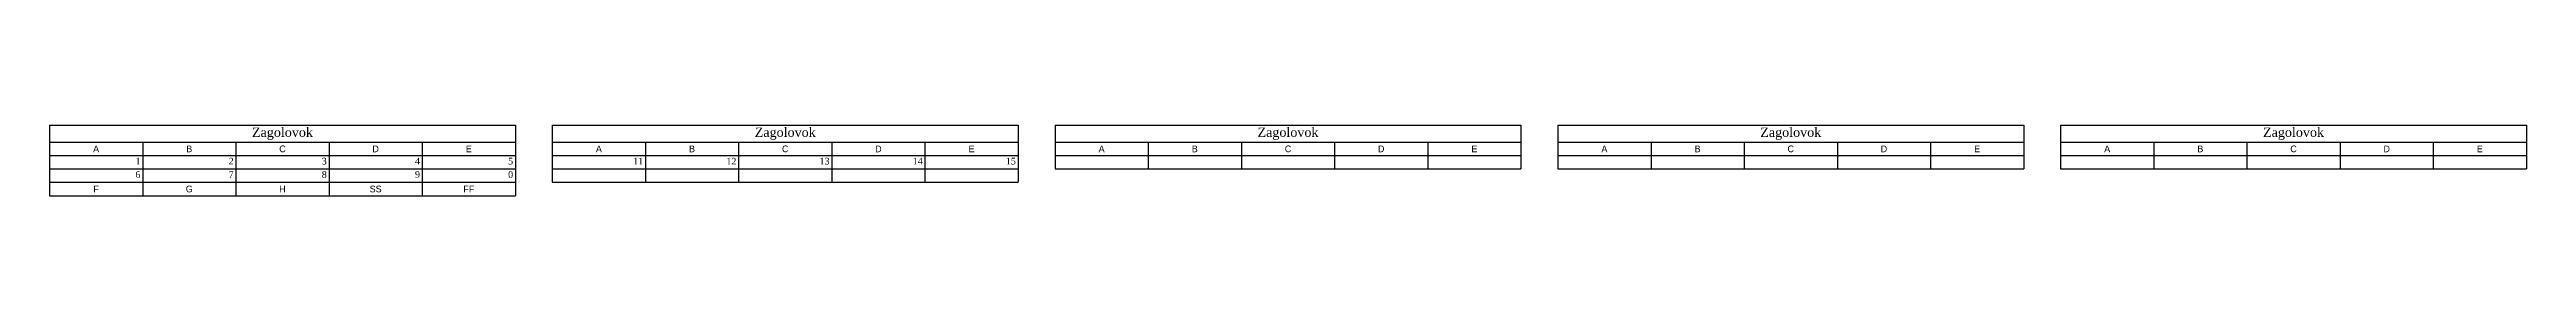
# Model space of a CAD drawing. Header units: inches. Extents: x 84.7 to 151.1, y 18.6 to 20.5.
import ezdxf

# ---------------------------------------------------------------- set-up
doc = ezdxf.new("R2010")
doc.units = ezdxf.units.IN
doc.header["$MEASUREMENT"] = 0
doc.styles.add('newtext', font='times.ttf')

# ---------------------------------------------------------------- blocks, each defined once
blk = doc.blocks.new('*T1')
at = {"color": 0, "linetype": 'ByBlock', "lineweight": -2}
for p, q in [((0, 0), (12.5, 0)), ((0, 0), (0, -1.896)), ((12.5, 0), (12.5, -1.896)), ((13.49, 0), (25.99, 0)), ((13.49, 0), (13.49, -1.536)), ((25.99, 0), (25.99, -1.536)), ((26.98, 0), (39.48, 0)), ((26.98, 0), (26.98, -1.176)), ((39.48, 0), (39.48, -1.176)), ((40.47, 0), (52.97, 0)), ((40.47, 0), (40.47, -1.176)), ((52.97, 0), (52.97, -1.176)), ((53.96, 0), (66.46, 0)), ((53.96, 0), (53.96, -1.176)), ((66.46, 0), (66.46, -1.176)), ((0, -0.456), (12.5, -0.456)), ((2.5, -0.456), (2.5, -1.896)), ((5, -0.456), (5, -1.896)), ((7.5, -0.456), (7.5, -1.896)), ((10, -0.456), (10, -1.896)), ((13.49, -0.456), (25.99, -0.456)), ((15.99, -0.456), (15.99, -1.536)), ((18.49, -0.456), (18.49, -1.536)), ((20.99, -0.456), (20.99, -1.536)), ((23.49, -0.456), (23.49, -1.536)), ((26.98, -0.456), (39.48, -0.456)), ((29.48, -0.456), (29.48, -1.176)), ((31.98, -0.456), (31.98, -1.176)), ((34.48, -0.456), (34.48, -1.176)), ((36.98, -0.456), (36.98, -1.176)), ((40.47, -0.456), (52.97, -0.456)), ((42.97, -0.456), (42.97, -1.176)), ((45.47, -0.456), (45.47, -1.176)), ((47.97, -0.456), (47.97, -1.176)), ((50.47, -0.456), (50.47, -1.176)), ((53.96, -0.456), (66.46, -0.456)), ((56.46, -0.456), (56.46, -1.176)), ((58.96, -0.456), (58.96, -1.176)), ((61.46, -0.456), (61.46, -1.176)), ((63.96, -0.456), (63.96, -1.176)), ((0, -0.816), (12.5, -0.816)), ((0, -1.176), (12.5, -1.176)), ((13.49, -0.816), (25.99, -0.816)), ((13.49, -1.176), (25.99, -1.176)), ((26.98, -0.816), (39.48, -0.816)), ((26.98, -1.176), (39.48, -1.176)), ((40.47, -0.816), (52.97, -0.816)), ((40.47, -1.176), (52.97, -1.176)), ((53.96, -0.816), (66.46, -0.816)), ((53.96, -1.176), (66.46, -1.176)), ((0, -1.536), (12.5, -1.536)), ((0, -1.896), (12.5, -1.896)), ((13.49, -1.536), (25.99, -1.536))]:
    blk.add_line(p, q, dxfattribs=at)
at = {"color": 0, "char_height": 0.18, "width": 2.38, "attachment_point": 5}
for s, insert in [('A', (1.25, -0.636)), ('B', (3.75, -0.636)), ('C', (6.25, -0.636)), ('D', (8.75, -0.636)), ('E', (11.25, -0.636)), ('A', (14.74, -0.636)), ('B', (17.24, -0.636)), ('C', (19.74, -0.636)), ('D', (22.24, -0.636)), ('E', (24.74, -0.636)), ('A', (28.23, -0.636)), ('B', (30.73, -0.636)), ('C', (33.23, -0.636)), ('D', (35.73, -0.636)), ('E', (38.23, -0.636)), ('A', (41.72, -0.636)), ('B', (44.22, -0.636)), ('C', (46.72, -0.636)), ('D', (49.22, -0.636)), ('E', (51.72, -0.636)), ('A', (55.21, -0.636)), ('B', (57.71, -0.636)), ('C', (60.21, -0.636)), ('D', (62.71, -0.636)), ('E', (65.21, -0.636)), ('F', (1.25, -1.716)), ('G', (3.75, -1.716)), ('H', (6.25, -1.716)), ('SS', (8.75, -1.716)), ('FF', (11.25, -1.716))]:
    blk.add_mtext(s, dxfattribs=dict(at, insert=insert))
at = {"color": 0, "style": 'newtext'}
for s, insert, char_height, width, attachment_point in [('Zagolovok', (6.25, -0.228), 0.25, 12.38, 5), ('Zagolovok', (19.74, -0.228), 0.25, 12.38, 5), ('Zagolovok', (33.23, -0.228), 0.25, 12.38, 5), ('Zagolovok', (46.72, -0.228), 0.25, 12.38, 5), ('Zagolovok', (60.21, -0.228), 0.25, 12.38, 5), ('6', (2.44, -1.236), 0.18, 2.38, 3), ('1', (2.44, -0.876), 0.18, 2.38, 3), ('2', (4.94, -0.876), 0.18, 2.38, 3), ('7', (4.94, -1.236), 0.18, 2.38, 3), ('8', (7.44, -1.236), 0.18, 2.38, 3), ('3', (7.44, -0.876), 0.18, 2.38, 3), ('4', (9.94, -0.876), 0.18, 2.38, 3), ('9', (9.94, -1.236), 0.18, 2.38, 3), ('0', (12.44, -1.236), 0.18, 2.38, 3), ('5', (12.44, -0.876), 0.18, 2.38, 3), ('11', (15.93, -0.876), 0.18, 2.38, 3), ('12', (18.43, -0.876), 0.18, 2.38, 3), ('13', (20.93, -0.876), 0.18, 2.38, 3), ('14', (23.43, -0.876), 0.18, 2.38, 3), ('15', (25.93, -0.876), 0.18, 2.38, 3)]:
    blk.add_mtext(s, dxfattribs=dict(at, insert=insert, char_height=char_height, width=width, attachment_point=attachment_point))
blk = doc.blocks.new('*T4')
at = {"color": 0, "linetype": 'ByBlock', "lineweight": -2}
for p, q in [((0, 0), (12.5, 0)), ((0, 0), (0, -1.536)), ((12.5, 0), (12.5, -1.536)), ((0, -0.456), (12.5, -0.456)), ((2.5, -0.456), (2.5, -1.536)), ((5, -0.456), (5, -1.536)), ((7.5, -0.456), (7.5, -1.536)), ((10, -0.456), (10, -1.536)), ((0, -0.816), (12.5, -0.816)), ((0, -1.176), (12.5, -1.176)), ((0, -1.536), (12.5, -1.536))]:
    blk.add_line(p, q, dxfattribs=at)
at = {"color": 0, "char_height": 0.18, "width": 2.38, "attachment_point": 5}
for s, insert in [('A', (1.25, -0.636)), ('B', (3.75, -0.636)), ('C', (6.25, -0.636)), ('D', (8.75, -0.636)), ('E', (11.25, -0.636))]:
    blk.add_mtext(s, dxfattribs=dict(at, insert=insert))
at = {"color": 0, "style": 'newtext'}
for s, insert, char_height, width, attachment_point in [('Zagolovok', (6.25, -0.228), 0.25, 12.38, 5), ('11', (2.44, -0.876), 0.18, 2.38, 3), ('12', (4.94, -0.876), 0.18, 2.38, 3), ('13', (7.44, -0.876), 0.18, 2.38, 3), ('14', (9.94, -0.876), 0.18, 2.38, 3), ('15', (12.44, -0.876), 0.18, 2.38, 3)]:
    blk.add_mtext(s, dxfattribs=dict(at, insert=insert, char_height=char_height, width=width, attachment_point=attachment_point))
blk = doc.blocks.new('*T5')
at = {"color": 0, "linetype": 'ByBlock', "lineweight": -2}
for p, q in [((0, 0), (12.5, 0)), ((0, 0), (0, -1.176)), ((12.5, 0), (12.5, -1.176)), ((0, -0.456), (12.5, -0.456)), ((2.5, -0.456), (2.5, -1.176)), ((5, -0.456), (5, -1.176)), ((7.5, -0.456), (7.5, -1.176)), ((10, -0.456), (10, -1.176)), ((0, -0.816), (12.5, -0.816)), ((0, -1.176), (12.5, -1.176))]:
    blk.add_line(p, q, dxfattribs=at)
at = {"color": 0, "char_height": 0.18, "width": 2.38, "attachment_point": 5}
for s, insert in [('A', (1.25, -0.636)), ('B', (3.75, -0.636)), ('C', (6.25, -0.636)), ('D', (8.75, -0.636)), ('E', (11.25, -0.636))]:
    blk.add_mtext(s, dxfattribs=dict(at, insert=insert))
at = {"color": 0, "insert": (6.25, -0.228), "char_height": 0.25, "width": 12.38, "attachment_point": 5, "style": 'newtext'}
blk.add_mtext('Zagolovok', dxfattribs=at)
blk = doc.blocks.new('*T6')
at = {"color": 0, "linetype": 'ByBlock', "lineweight": -2}
for p, q in [((0, 0), (12.5, 0)), ((0, 0), (0, -1.176)), ((12.5, 0), (12.5, -1.176)), ((0, -0.456), (12.5, -0.456)), ((2.5, -0.456), (2.5, -1.176)), ((5, -0.456), (5, -1.176)), ((7.5, -0.456), (7.5, -1.176)), ((10, -0.456), (10, -1.176)), ((0, -0.816), (12.5, -0.816)), ((0, -1.176), (12.5, -1.176))]:
    blk.add_line(p, q, dxfattribs=at)
at = {"color": 0, "char_height": 0.18, "width": 2.38, "attachment_point": 5}
for s, insert in [('A', (1.25, -0.636)), ('B', (3.75, -0.636)), ('C', (6.25, -0.636)), ('D', (8.75, -0.636)), ('E', (11.25, -0.636))]:
    blk.add_mtext(s, dxfattribs=dict(at, insert=insert))
at = {"color": 0, "insert": (6.25, -0.228), "char_height": 0.25, "width": 12.38, "attachment_point": 5, "style": 'newtext'}
blk.add_mtext('Zagolovok', dxfattribs=at)
blk = doc.blocks.new('*T7')
at = {"color": 0, "linetype": 'ByBlock', "lineweight": -2}
for p, q in [((0, 0), (12.5, 0)), ((0, 0), (0, -1.176)), ((12.5, 0), (12.5, -1.176)), ((0, -0.456), (12.5, -0.456)), ((2.5, -0.456), (2.5, -1.176)), ((5, -0.456), (5, -1.176)), ((7.5, -0.456), (7.5, -1.176)), ((10, -0.456), (10, -1.176)), ((0, -0.816), (12.5, -0.816)), ((0, -1.176), (12.5, -1.176))]:
    blk.add_line(p, q, dxfattribs=at)
at = {"color": 0, "char_height": 0.18, "width": 2.38, "attachment_point": 5}
for s, insert in [('A', (1.25, -0.636)), ('B', (3.75, -0.636)), ('C', (6.25, -0.636)), ('D', (8.75, -0.636)), ('E', (11.25, -0.636))]:
    blk.add_mtext(s, dxfattribs=dict(at, insert=insert))
at = {"color": 0, "insert": (6.25, -0.228), "char_height": 0.25, "width": 12.38, "attachment_point": 5, "style": 'newtext'}
blk.add_mtext('Zagolovok', dxfattribs=at)

msp = doc.modelspace()

# ---------------------------------------------------------------- block references
for name, p in [('*T1', (84.665, 20.503)), ('*T4', (98.155, 20.503)), ('*T5', (111.645, 20.503)), ('*T6', (125.135, 20.503)), ('*T7', (138.625, 20.503))]:
    msp.add_blockref(name, p)

doc.saveas('drawing.dxf')
